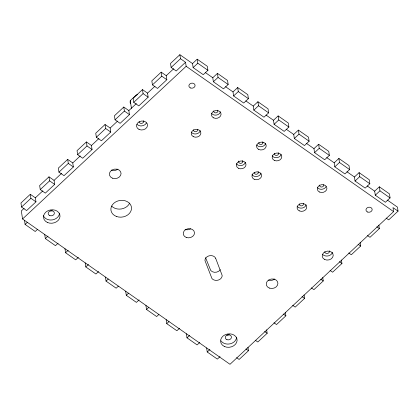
<?xml version="1.0" encoding="UTF-8"?>
<svg xmlns="http://www.w3.org/2000/svg" width="419" height="419" viewBox="0 0 419 419"><rect width="100%" height="100%" fill="white"/><g stroke="black" fill="none" stroke-linecap="round" stroke-linejoin="round"><path stroke-width="0.63" d="M137.484 94.731L136.358 94.945L130.267 100.623L130.115 102.021A8.296 6.704 -8.6 0 0 130.477 103.734M30.299 194.28L20.95 203.006L21.558 207.033L26.617 210.579L35.966 201.853L35.358 197.826L30.299 194.28L30.906 198.313L35.966 201.853M48.997 176.834L39.648 185.559L40.255 189.587L45.315 193.133L54.664 184.407L54.056 180.38L48.997 176.834L49.604 180.861L54.664 184.407M67.695 159.388L58.346 168.113L58.953 172.141L64.013 175.681L73.362 166.961L72.754 162.933L67.695 159.388L68.302 163.415L73.362 166.961M86.393 141.941L77.044 150.662L77.651 154.69L82.711 158.235L92.06 149.515L91.452 145.482L86.393 141.941L87 145.969L92.06 149.515M105.085 124.49L95.742 133.216L96.349 137.243L101.408 140.789L110.757 132.064L110.15 128.036L105.085 124.49L105.698 128.518L110.757 132.064M123.783 107.044L114.434 115.77L115.047 119.797L120.106 123.343L129.455 114.617L128.843 110.59L123.783 107.044L124.396 111.072L129.455 114.617M142.481 89.598L133.132 98.318L133.745 102.351L138.804 105.892L148.153 97.171L147.54 93.138L142.481 89.598L143.094 93.626L148.153 97.171M161.179 72.147L151.83 80.872L152.443 84.9L157.502 88.446L166.846 79.72L166.238 75.692L161.179 72.147L161.786 76.179L166.846 79.72M179.877 54.7L170.528 63.426L171.135 67.454L176.195 71L185.544 62.274L180.484 58.728L179.877 54.7L192.525 63.562L193.133 67.59L203.257 74.682L207.929 70.319L207.321 66.291L197.202 59.199L192.525 63.562M21.558 207.033L30.906 198.313M40.255 189.587L49.604 180.861M58.953 172.141L68.302 163.415M77.651 154.69L87 145.969M96.349 137.243L105.698 128.518M115.047 119.797L124.396 111.072M133.745 102.351L143.094 93.626M152.443 84.9L161.786 76.179M171.135 67.454L180.484 58.728M24.14 208.295L21.338 210.914L22.553 218.969L230 364.3L393.598 211.632L392.991 207.604L398.05 211.15L388.701 219.87L386.171 218.1M35.358 197.826L42.838 190.849M54.056 180.38L61.535 173.398M72.754 162.933L80.233 155.952M91.452 145.482L98.931 138.506M110.15 128.036L117.624 121.06M128.843 110.59L136.322 103.608M147.54 93.138L155.02 86.162M166.238 75.692L173.717 68.716M22.553 218.969L186.156 66.302L185.544 62.274M37.432 229.418L35.212 231.492L25.093 224.401L27.314 222.332M193.133 67.59L197.81 63.227L197.202 59.199M212.763 77.74L217.44 73.377L227.559 80.469L228.166 84.497L223.495 88.859L213.376 81.768L212.763 77.74L205.31 72.518M58.115 243.182L55.449 245.67L45.331 238.579L47.996 236.096M213.376 81.768L218.048 77.41L217.44 73.377M233.001 91.918L237.678 87.555L247.797 94.647L248.404 98.675L243.732 103.037L233.613 95.946L233.001 91.918L225.548 86.696M78.353 257.36L75.687 259.848L65.568 252.757L68.234 250.274M233.613 95.946L238.285 91.588L237.678 87.555M253.244 106.096L257.915 101.738L268.034 108.825L268.642 112.852L263.97 117.215L253.851 110.129L253.244 106.096L245.785 100.874M98.591 271.538L95.93 274.026L85.811 266.94L88.472 264.452M253.851 110.129L258.523 105.766L257.915 101.738M273.481 120.274L278.153 115.916L288.272 123.003L288.885 127.03L284.208 131.393L274.089 124.307L273.481 120.274L266.023 115.052M118.388 286.135L116.168 288.204L106.049 281.118L108.27 279.044M274.089 124.307L278.766 119.944L278.153 115.916M293.719 134.457L298.391 130.094L308.51 137.181L309.122 141.208L304.445 145.571L294.327 138.485L293.719 134.457L286.261 129.23M139.071 299.899L136.405 302.382L126.287 295.295L128.507 293.221M294.327 138.485L299.004 134.122L298.391 130.094M313.957 148.635L318.634 144.272L328.753 151.359L329.36 155.391L324.683 159.749L314.564 152.663L313.957 148.635L306.499 143.408M158.864 314.491L156.643 316.56L146.524 309.473L148.745 307.399M314.564 152.663L319.241 148.3L318.634 144.272M334.194 162.813L338.871 158.45L348.99 165.542L349.598 169.569L344.926 173.932L334.807 166.841L334.194 162.813L326.741 157.586M179.547 328.255L176.881 330.743L166.762 323.651L168.983 321.577M334.807 166.841L339.479 162.478L338.871 158.45M354.432 176.991L359.109 172.628L369.228 179.72L369.836 183.747L365.164 188.11L355.045 181.018L354.432 176.991L346.979 171.769M199.784 342.433L197.119 344.921L187 337.829L189.666 335.341M355.045 181.018L359.717 176.656L359.109 172.628M374.67 191.169L379.347 186.806L389.466 193.897L390.073 197.925L385.401 202.288L375.283 195.196L374.67 191.169L367.217 185.947M220.022 356.611L217.361 359.099L207.237 352.007L209.903 349.519M375.283 195.196L379.954 190.834L379.347 186.806M247.948 347.278L248.472 350.729L239.123 359.455L236.594 357.679M266.646 329.826L267.17 333.283L257.821 342.004L255.291 340.233M285.344 312.38L285.868 315.832L276.519 324.557L273.989 322.787M304.042 294.934L304.566 298.386L295.217 307.111L292.687 305.336M322.74 277.488L323.259 280.94L313.915 289.66L311.385 287.89M341.438 260.037L341.956 263.493L332.607 272.214L330.078 270.444M360.136 242.591L360.654 246.042L351.305 254.768L348.776 252.997M378.828 225.144L379.352 228.596L370.003 237.322L367.473 235.546M197.81 63.227L207.929 70.319M218.048 77.41L228.166 84.497M238.285 91.588L248.404 98.675M258.523 105.766L268.642 112.852M278.766 119.944L288.885 127.03M299.004 134.122L309.122 141.208M319.241 148.3L329.36 155.391M339.479 162.478L349.598 169.569M359.717 176.656L369.836 183.747M379.954 190.834L390.073 197.925M387.428 200.104L397.442 207.117L398.05 211.15M186.156 66.302L393.598 211.632M376.822 226.826L379.352 228.596M358.125 244.272L360.654 246.042M339.427 261.718L341.956 263.493M320.729 279.164L323.259 280.94M302.036 296.615L304.566 298.386M283.338 314.061L285.868 315.832M264.64 331.508L267.17 333.283M245.943 348.959L248.472 350.729M205.577 257.685L210.726 270.464A5.557 4.489 -8.6 0 0 220.305 269.663M206.63 347.98L207.237 352.007M186.392 333.802L187 337.829M166.154 319.624L166.762 323.651M130.267 100.623L131.44 108.359M145.917 305.446L146.524 309.473M125.679 291.268L126.287 295.295M105.436 277.085L106.049 281.118M85.198 262.907L85.811 266.94M64.961 248.729L65.568 252.757M44.723 234.551L45.331 238.579M24.485 220.373L25.093 224.401M274.785 278.981A5.876 4.75 -8.6 0 1 268.584 280.17M190.655 228.91A5.672 4.583 -8.6 0 1 185.009 229.387M117.938 169.098A5.876 4.75 -8.6 0 1 111.276 170.135M262.65 141.832A2.074 1.676 -8.6 0 1 261.252 144.461A2.074 1.676 -8.6 0 1 258.884 142.554M242.454 160.676A2.074 1.676 -8.6 0 1 240.789 163.342A2.074 1.676 -8.6 0 1 238.882 160.975M217.519 110.213A2.074 1.676 -8.6 0 1 216.12 112.842A2.074 1.676 -8.6 0 1 213.753 110.935M197.548 129.445A2.074 1.676 -8.6 0 1 195.657 131.723A2.074 1.676 -8.6 0 1 193.562 129.78M278.232 152.752A2.074 1.676 -8.6 0 1 276.839 155.376A2.074 1.676 -8.6 0 1 274.471 153.469M258.041 171.591A2.074 1.676 -8.6 0 1 256.643 174.22A2.074 1.676 -8.6 0 1 254.275 172.314M323.588 184.753A2.074 1.676 -8.6 0 1 321.698 187.031A2.074 1.676 -8.6 0 1 319.603 185.088M303.398 203.597A2.074 1.676 -8.6 0 1 301.507 205.876A2.074 1.676 -8.6 0 1 299.407 203.933M329.344 250.876A2.352 1.901 -8.6 0 1 327.506 253.416A2.352 1.901 -8.6 0 1 324.767 251.756M143.654 120.792A2.352 1.901 -8.6 0 1 141.816 123.333A2.352 1.901 -8.6 0 1 139.077 121.667M220.473 111.826A4.839 3.912 -8.6 0 1 216.382 115.068A4.839 3.912 -8.6 0 1 211.485 113.224M200.282 130.67A4.839 3.912 -8.6 0 1 196.186 133.907A4.839 3.912 -8.6 0 1 191.289 132.069M265.604 143.445A4.839 3.912 -8.6 0 1 261.514 146.681A4.839 3.912 -8.6 0 1 256.617 144.843M281.191 154.36A4.839 3.912 -8.6 0 1 277.095 157.602A4.839 3.912 -8.6 0 1 272.198 155.758M260.995 173.204A4.839 3.912 -8.6 0 1 256.905 176.446A4.839 3.912 -8.6 0 1 252.008 174.603M245.414 162.284A4.839 3.912 -8.6 0 1 241.318 165.526A4.839 3.912 -8.6 0 1 236.421 163.682M326.066 186.644A4.839 3.912 -8.6 0 1 321.808 189.268A4.839 3.912 -8.6 0 1 317.33 187.377M306.127 204.823A4.839 3.912 -8.6 0 1 302.036 208.065A4.839 3.912 -8.6 0 1 297.139 206.221M332.482 252.269A5.531 4.468 -8.6 0 1 328.276 255.883A5.531 4.468 -8.6 0 1 322.719 254.506M146.503 122.945A5.531 4.468 -8.6 0 1 137.034 124.417M52.192 210.511A3.111 2.514 -8.6 0 1 50.662 210.977M229.277 334.572A3.111 2.514 -8.6 0 1 226.941 335.022M129.68 203.1A10.37 8.38 -8.6 0 1 121.4 208.955A10.37 8.38 -8.6 0 1 111.622 206.069M59.524 213.187A8.296 6.704 -8.6 0 1 52.312 219.917A8.296 6.704 -8.6 0 1 43.377 215.701M236.609 337.248A8.296 6.704 -8.6 0 1 230.11 343.842A8.296 6.704 -8.6 0 1 221.007 340.82M215.701 258.382L215.172 257.476A5.557 4.489 -8.6 0 0 208.851 255.904A5.557 4.489 -8.6 0 0 204.964 260.587L211.946 278.525A5.557 4.489 -8.6 0 0 218.268 280.091A5.557 4.489 -8.6 0 0 222.154 275.409L215.701 258.382M269.344 288.073A5.876 4.75 -8.6 0 0 277.917 283.223A5.876 4.75 -8.6 0 0 268.94 279.845A5.876 4.75 -8.6 0 0 269.344 288.073M186.23 237.442A5.672 4.583 -8.6 0 0 194.5 232.765A5.672 4.583 -8.6 0 0 185.842 229.502A5.672 4.583 -8.6 0 0 186.23 237.442M112.491 178.19A5.876 4.75 -8.6 0 0 121.07 173.34A5.876 4.75 -8.6 0 0 112.093 169.962A5.876 4.75 -8.6 0 0 112.491 178.19M213.648 117.865A4.839 3.912 -8.6 0 0 221.075 114.366A4.839 3.912 -8.6 0 0 214.046 111.051A4.839 3.912 -8.6 0 0 213.648 117.865M258.78 149.483A4.839 3.912 -8.6 0 0 266.206 145.98A4.839 3.912 -8.6 0 0 259.183 142.669A4.839 3.912 -8.6 0 0 258.78 149.483M274.366 160.398A4.839 3.912 -8.6 0 0 281.788 156.9A4.839 3.912 -8.6 0 0 274.764 153.584A4.839 3.912 -8.6 0 0 274.366 160.398M319.498 192.017A4.839 3.912 -8.6 0 0 326.92 188.519A4.839 3.912 -8.6 0 0 319.896 185.203A4.839 3.912 -8.6 0 0 319.498 192.017M299.302 210.862A4.839 3.912 -8.6 0 0 306.729 207.358A4.839 3.912 -8.6 0 0 299.705 204.048A4.839 3.912 -8.6 0 0 299.302 210.862M254.171 179.243A4.839 3.912 -8.6 0 0 261.597 175.744A4.839 3.912 -8.6 0 0 254.569 172.429A4.839 3.912 -8.6 0 0 254.171 179.243M238.589 168.323A4.839 3.912 -8.6 0 0 246.011 164.824A4.839 3.912 -8.6 0 0 238.987 161.509A4.839 3.912 -8.6 0 0 238.589 168.323M193.458 136.709A4.839 3.912 -8.6 0 0 200.879 133.205A4.839 3.912 -8.6 0 0 193.856 129.895A4.839 3.912 -8.6 0 0 193.458 136.709M139.05 129.429A5.531 4.468 -8.6 0 0 147.53 125.428A5.531 4.468 -8.6 0 0 139.501 121.641A5.531 4.468 -8.6 0 0 139.05 129.429M324.735 259.518A5.531 4.468 -8.6 0 0 333.22 255.517A5.531 4.468 -8.6 0 0 325.191 251.73A5.531 4.468 -8.6 0 0 324.735 259.518M226.915 339.668A3.111 2.514 -8.6 0 0 231.45 337.096A3.111 2.514 -8.6 0 0 226.7 335.31A3.111 2.514 -8.6 0 0 226.915 339.668M49.824 215.602A3.111 2.514 -8.6 0 0 54.365 213.035A3.111 2.514 -8.6 0 0 49.615 211.244A3.111 2.514 -8.6 0 0 49.824 215.602M116.393 216.445A10.37 8.38 -8.6 0 0 131.524 207.882A10.37 8.38 -8.6 0 0 115.686 201.921A10.37 8.38 -8.6 0 0 116.393 216.445M47.284 222.41A8.296 6.704 -8.6 0 0 60.011 216.414A8.296 6.704 -8.6 0 0 47.97 210.731A8.296 6.704 -8.6 0 0 47.284 222.41M224.375 346.471A8.296 6.704 -8.6 0 0 237.102 340.474A8.296 6.704 -8.6 0 0 225.055 334.791A8.296 6.704 -8.6 0 0 224.375 346.471M367.631 212.03A3.111 2.514 -8.6 0 0 372.172 209.463A3.111 2.514 -8.6 0 0 367.416 207.672A3.111 2.514 -8.6 0 0 367.631 212.03M190.54 87.969A3.111 2.514 -8.6 0 0 195.081 85.403A3.111 2.514 -8.6 0 0 190.331 83.611A3.111 2.514 -8.6 0 0 190.54 87.969"/></g></svg>
